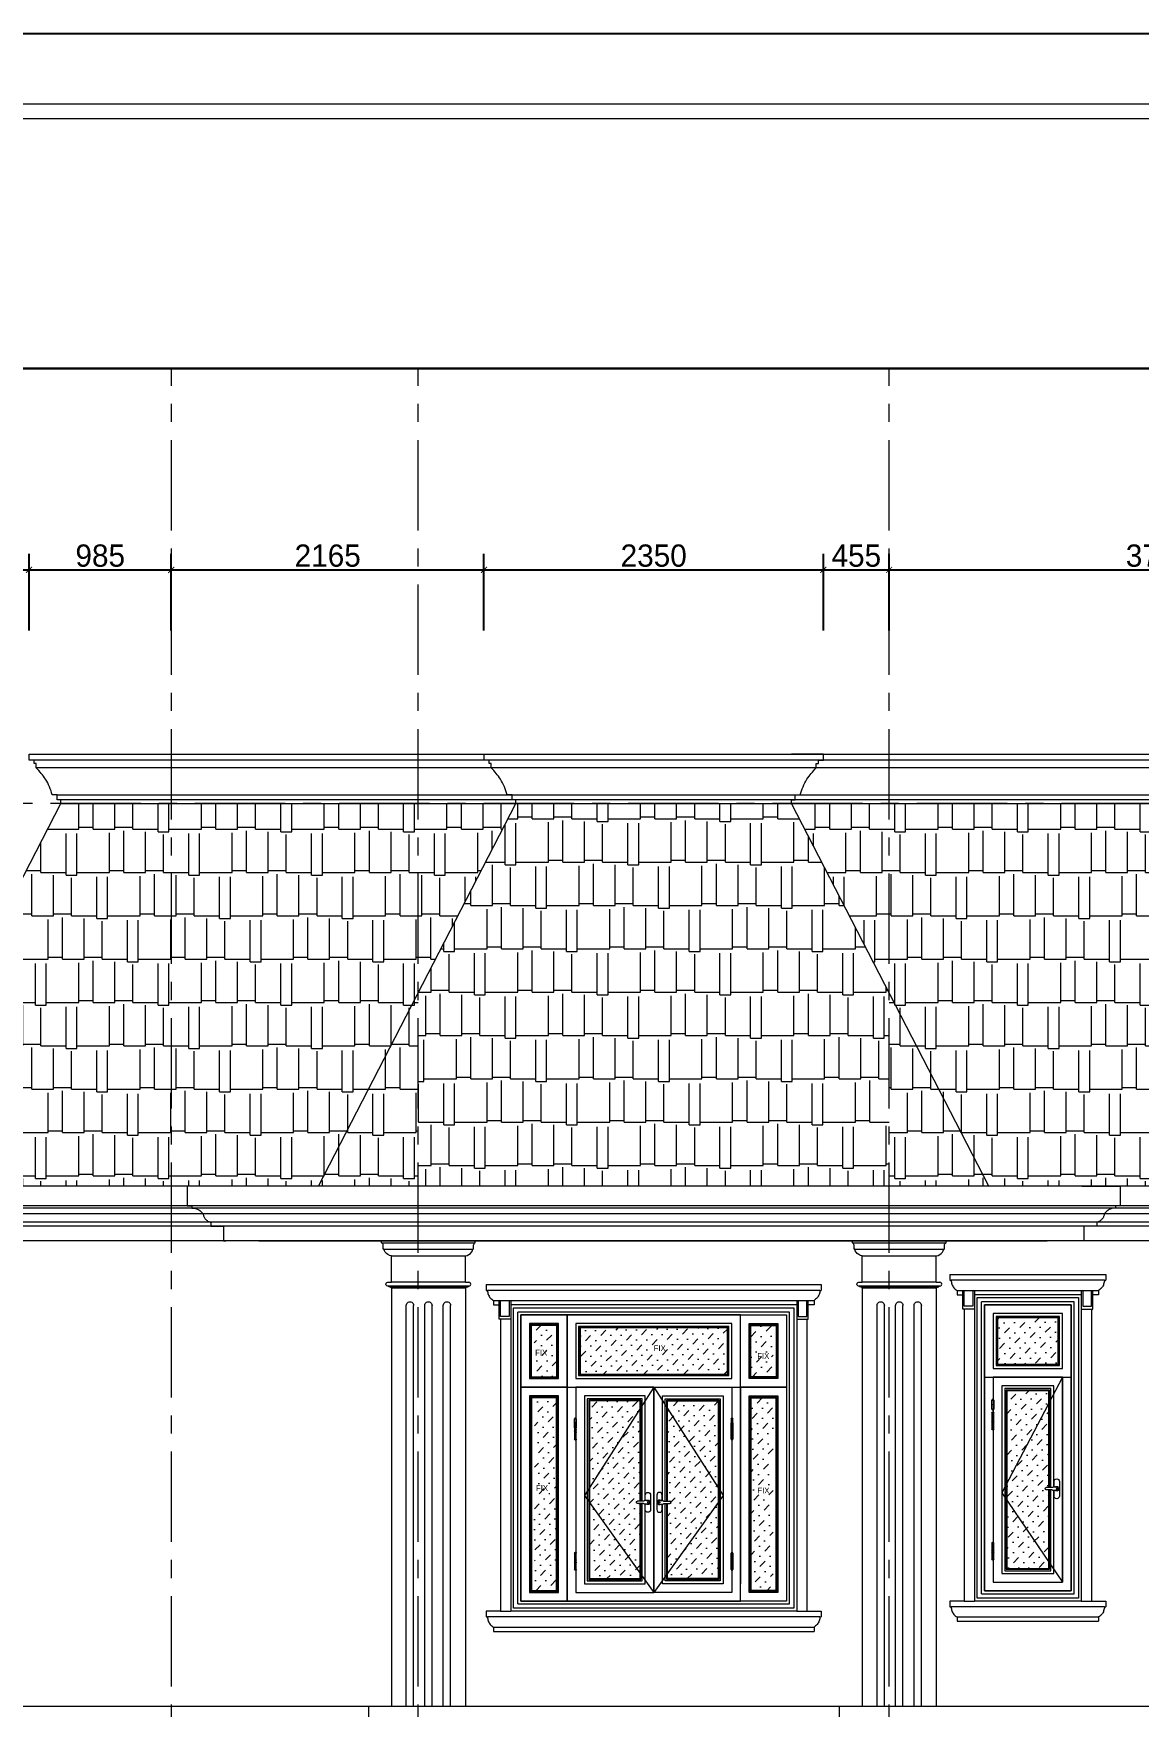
# Model space of a CAD drawing. Header units: millimetres. Extents: x 1832547 to 2001569, y -558009 to -417808.
# Drawn here: x 1917759 to 1925411, y -523644 to -512066 of the extents above; entities that cross this region are included whole.
import ezdxf

# ---------------------------------------------------------------- set-up
doc = ezdxf.new("R2010")
doc.units = ezdxf.units.MM
doc.header["$MEASUREMENT"] = 0
doc.linetypes.add('CENTER', pattern=[2, 1.25, -0.25, 0.25, -0.25])
doc.linetypes.add('HIDDEN', pattern=[9.525, 6.35, -3.175])
doc.layers.get('0').update_dxf_attribs({"linetype": 'CONTINUOUS'})
doc.layers.get('DEFPOINTS').update_dxf_attribs({"linetype": 'CONTINUOUS'})
for name, color, linetype, lineweight in [('AUDIT_I_120404221301-0', 7, 'CONTINUOUS', 15), ('CA. TUONG', 30, 'CONTINUOUS', 30), ('CA.dim 08', 8, 'CONTINUOUS', 13), ('CA.khuat 75', 75, 'HIDDEN', 9), ('CA.manh 08', 8, 'CONTINUOUS', 9), ('CA.noi that 15', 15, 'CONTINUOUS', 9), ('CA.thay 145', 145, 'CONTINUOUS', 18), ('CA.tim 67', 67, 'CENTER', 9), ('CA.vat lieu 08', 8, 'CONTINUOUS', 5), ('CA_manh 08', 8, 'CONTINUOUS', 9)]:
    doc.layers.add(name, color=color, linetype=linetype, lineweight=lineweight)
doc.styles.add('CA.JSC1', font='Vhavan.ttf', dxfattribs={"width": 0.8})
doc.styles.get("Standard").update_dxf_attribs({"font": 'roman.shx'})
doc.dimstyles.new('CA 70', dxfattribs={"dimscale": 0.7, "dimtxt": 220, "dimasz": 60, "dimexe": 160, "dimexo": 0, "dimgap": 30, "dimtad": 1, "dimdec": 0, "dimrnd": 5, "dimzin": 0, "dimdsep": 46, "dimtxsty": 'Standard', "dimblk": 'ARCHTICK', "dimcen": 0.09, "dimdle": 160, "dimclrd": 256, "dimclre": 256, "dimclrt": 255, "dimadec": 0, "dimazin": 0, "dimtfac": 1, "dimtdec": 0, "dimtix": 1, "dimtmove": 2, "dimatfit": 3, "dimldrblk": 'DOT', "dimfxl": 600, "dimfxlon": 1, "dimtolj": 1, "dimtzin": 0, "dimarcsym": 0})

# ---------------------------------------------------------------- blocks, each defined once
blk = doc.blocks.new('A$C2d76a15f')
at = {"color": 4, "linetype": 'Continuous', "lineweight": 18}
blk.add_line((27498, 19313), (1212, 19313), dxfattribs=at)
blk.add_line((27405, 19220), (1306, 19220))
at = {"layer": 'DEFPOINTS', "ltscale": 600}
blk.add_line((0, 19765), (27951, 19765), dxfattribs=at)
blk = doc.blocks.new('A$C023b7539')
at = {"layer": 'CA.thay 145'}
for p, q in [((0, 2400), (0, 2360)), ((0, 2400), (1080, 2400)), ((0, 2360), (10, 2360)), ((10, 2360), (10, 2353)), ((1070, 2360), (10, 2360)), ((10, 2353), (11, 2346)), ((11, 2346), (12, 2339)), ((12, 2339), (14, 2332)), ((14, 2332), (17, 2326)), ((17, 2326), (20, 2319)), ((20, 2319), (24, 2314)), ((1059, 2319), (1056, 2314)), ((1063, 2326), (1059, 2319)), ((1065, 2332), (1063, 2326)), ((1067, 2339), (1065, 2332)), ((1069, 2346), (1067, 2339)), ((1070, 2353), (1069, 2346)), ((1070, 2360), (1070, 2353)), ((1070, 2360), (1080, 2360)), ((1080, 2400), (1080, 2360)), ((24, 2314), (28, 2308)), ((28, 2308), (33, 2303)), ((33, 2303), (38, 2298)), ((38, 2298), (44, 2294)), ((44, 2294), (50, 2290)), ((50, 2290), (90, 2290)), ((50, 2290), (50, 2260)), ((50, 2260), (90, 2260)), ((90, 2260), (90, 2290)), ((90, 2290), (100, 2290)), ((90, 2160), (90, 2260)), ((100, 2290), (160, 2290)), ((160, 2290), (170, 2290)), ((170, 2290), (910, 2290)), ((170, 2290), (170, 2260)), ((910, 2260), (170, 2260)), ((170, 2260), (170, 2160)), ((910, 2290), (920, 2290)), ((910, 2290), (910, 2260)), ((910, 2260), (910, 2160)), ((920, 2290), (980, 2290)), ((980, 2290), (990, 2290)), ((990, 2290), (1030, 2290)), ((990, 2260), (990, 2290)), ((990, 2160), (990, 2260)), ((1030, 2260), (990, 2260)), ((1036, 2294), (1030, 2290)), ((1030, 2290), (1030, 2260)), ((1041, 2298), (1036, 2294)), ((1047, 2303), (1041, 2298)), ((1051, 2308), (1047, 2303)), ((1056, 2314), (1051, 2308)), ((100, 2160), (90, 2160)), ((100, 2160), (100, 140)), ((170, 2160), (100, 2160)), ((170, 2160), (170, 140)), ((240, 210), (240, 2190)), ((240, 2190), (840, 2190)), ((840, 2190), (840, 210)), ((910, 2160), (980, 2160)), ((910, 2160), (910, 140)), ((980, 2160), (990, 2160)), ((980, 2160), (980, 140)), ((100, 140), (0, 140)), ((0, 140), (0, 100)), ((100, 140), (170, 140)), ((910, 140), (170, 140)), ((840, 210), (240, 210)), ((910, 140), (980, 140)), ((980, 140), (1080, 140)), ((1080, 140), (1080, 100)), ((0, 100), (10, 100)), ((10, 100), (10, 93)), ((1070, 100), (10, 100)), ((10, 93), (11, 86)), ((11, 86), (12, 79)), ((12, 79), (14, 72)), ((14, 72), (17, 66)), ((17, 66), (20, 59)), ((20, 59), (24, 54)), ((24, 54), (28, 48)), ((28, 48), (33, 43)), ((33, 43), (38, 38)), ((38, 38), (44, 34)), ((44, 34), (50, 30)), ((50, 30), (50, 0)), ((50, 30), (1030, 30)), ((50, 0), (1030, 0)), ((1036, 34), (1030, 30)), ((1030, 30), (1030, 0)), ((1041, 38), (1036, 34)), ((1047, 43), (1041, 38)), ((1051, 48), (1047, 43)), ((1056, 54), (1051, 48)), ((1059, 59), (1056, 54)), ((1063, 66), (1059, 59)), ((1065, 72), (1063, 66)), ((1067, 79), (1065, 72)), ((1069, 86), (1067, 79)), ((1070, 93), (1069, 86)), ((1070, 100), (1070, 93)), ((1070, 100), (1080, 100))]:
    blk.add_line(p, q, dxfattribs=at)
at = {"layer": 'CA_manh 08'}
for p, q in [((100, 2180), (100, 2290)), ((160, 2290), (160, 2180)), ((190, 2240), (890, 2240)), ((190, 160), (190, 2240)), ((220, 190), (220, 2210)), ((860, 2210), (220, 2210)), ((860, 190), (860, 2210)), ((890, 2240), (890, 160)), ((920, 2290), (920, 2180)), ((980, 2180), (980, 2290)), ((160, 2180), (100, 2180)), ((920, 2180), (980, 2180)), ((890, 160), (190, 160)), ((220, 190), (860, 190))]:
    blk.add_line(p, q, dxfattribs=at)
blk = doc.blocks.new('A$C20F25EA7')
blk.add_wipeout([(18.8, 9.9), (25.1, 7), (60.1, 7), (65, 4.9), (67.1, 0), (65.1, -4.9), (60.1, -7), (25.1, -7), (18.8, -9.9), (0, -9.9), (-7, -7), (-9.9, 0), (-7, 7), (0, 9.9)]).dxf.layer = 'CA.vat lieu 08'
at = {"layer": 'CA.vat lieu 08', "ltscale": 0.5}
for p, q in [((0, 9.9), (18.8, 9.9)), ((18.8, 9.9), (24.6, 7.2)), ((25.5, 7), (60.1, 7)), ((0, -9.9), (18.8, -9.9)), ((19.7, -9.7), (24.6, -7.2)), ((25.5, -7), (60.1, -7))]:
    blk.add_line(p, q, dxfattribs=at)
for points in [[(-15.4, 42), (-15.4, -42)], [(15.4, 9.9), (15.4, 42)], [(15.4, -42), (15.4, -9.9)]]:
    blk.add_lwpolyline(points, dxfattribs=at)
blk.add_circle((0, 0), 2.8, dxfattribs=at)
for centre, radius, start, end in [((0, 42), 15.4, 0, 180), ((0, 0), 13.3, 48.25899, 311.74101), ((0, 0), 9.92, 90, 270), ((25.5, 8.9), 1.92, 242.80733, 270), ((60.1, 0), 6.96, 270, 90), ((0, -42), 15.4, 180, 0), ((18.8, -8), 1.92, 270, 297.19267), ((25.5, -8.9), 1.92, 90, 117.19267)]:
    blk.add_arc(centre, radius, start, end, dxfattribs=at)
blk = doc.blocks.new('BANLE')
at = {"layer": 'CA.noi that 15'}
for p, q in [((0, 69), (12, 69)), ((0, 38), (0, 69)), ((0, 38), (12, 38)), ((0, 6), (0, 36)), ((12, 36), (0, 36)), ((12, 6), (0, 6)), ((4, 38), (8, 38)), ((4, 36), (4, 38)), ((8, 36), (4, 36)), ((8, 38), (8, 36)), ((12, 69), (12, 38)), ((12, 36), (12, 6))]:
    blk.add_line(p, q, dxfattribs=at)
for centre, start, end in [((6, 69), 0, 180), ((6, 6), 180, 0)]:
    blk.add_arc(centre, 6, start, end, dxfattribs=at)
blk = doc.blocks.new('A$C4028134e')
at = {"layer": 'CA.khuat 75', "ltscale": 200}
blk.add_lwpolyline([(540, 1480), (120, 680), (540, 60)], dxfattribs=at)
at = {"layer": 'CA.noi that 15'}
for points in [[(80, 1560), (520, 1560), (520, 1900), (80, 1900)], [(140, 140), (460, 140), (460, 1400), (140, 1400)]]:
    blk.add_lwpolyline(points, close=True, dxfattribs=at)
at = {"layer": 'CA.thay 145'}
for points in [[(0, 0), (600, 0), (600, 1980), (0, 1980)], [(0, 1480), (600, 1480), (600, 1980), (0, 1980)], [(60, 1540), (540, 1540), (540, 1920), (60, 1920)], [(60, 60), (540, 60), (540, 1480), (60, 1480)], [(540, 60), (540, 1480), (60, 1480), (60, 60)], [(60, 60), (540, 60), (540, 1480), (60, 1480)], [(120, 120), (480, 120), (480, 1420), (120, 1420)]]:
    blk.add_lwpolyline(points, close=True, dxfattribs=at)
for points in [[(0, 1480), (0, 120)], [(60, 1480), (60, 60)], [(540, 1480), (540, 60)], [(540, 1480), (540, 60)], [(600, 1480), (600, 120)]]:
    blk.add_lwpolyline(points, dxfattribs=at)
at = {"layer": 'CA.vat lieu 08'}
for points in [[(85, 1565), (515, 1565), (515, 1895), (85, 1895)], [(90, 1570), (510, 1570), (510, 1890), (90, 1890)], [(150, 150), (450, 150), (450, 1390), (150, 1390)], [(155, 155), (445, 155), (445, 1385), (155, 1385)]]:
    blk.add_lwpolyline(points, close=True, dxfattribs=at)
at = {"rotation": 180}
blk.add_blockref('BANLE', (64, 1327), dxfattribs=at)
at = {"xscale": -1}
for p in [(64, 1164), (64, 1114), (64, 263), (64, 213)]:
    blk.add_blockref('BANLE', p, dxfattribs=at)
at = {"extrusion": (0, 0, -1), "xscale": 1.200000000186265, "yscale": 1.200000000186265, "zscale": -1.200000000186265}
blk.add_blockref('A$C20F25EA7', (-500, 707), dxfattribs=at)
at = {"layer": 'CA.dim 08'}
h = blk.add_hatch(dxfattribs=at)
h.set_pattern_fill('MUDST', color=256, scale=200, angle=46)
h.set_pattern_definition([(46, (-780015.38, -788244.513), (33.498847, 106.6668986), [50, -50, 0, -50, 0, -50])])
h.paths.add_polyline_path([(90, 1570), (510, 1570), (510, 1890), (90, 1890)])
h.paths.add_polyline_path([(155, 155), (445, 155), (445, 1385), (155, 1385)])
blk = doc.blocks.new('A$C24fd44e5')
at = {"layer": 'CA.thay 145'}
for p, q in [((0, 2400), (0, 2360)), ((0, 2400), (2320, 2400)), ((0, 2360), (10, 2360)), ((10, 2360), (10, 2353)), ((2310, 2360), (10, 2360)), ((10, 2353), (11, 2346)), ((11, 2346), (12, 2339)), ((12, 2339), (14, 2332)), ((14, 2332), (17, 2326)), ((17, 2326), (20, 2319)), ((20, 2319), (24, 2314)), ((2299, 2319), (2296, 2314)), ((2303, 2326), (2299, 2319)), ((2305, 2332), (2303, 2326)), ((2307, 2339), (2305, 2332)), ((2309, 2346), (2307, 2339)), ((2310, 2353), (2309, 2346)), ((2310, 2360), (2310, 2353)), ((2310, 2360), (2320, 2360)), ((2320, 2400), (2320, 2360)), ((24, 2314), (28, 2308)), ((28, 2308), (33, 2303)), ((33, 2303), (38, 2298)), ((38, 2298), (44, 2294)), ((44, 2294), (50, 2290)), ((50, 2290), (90, 2290)), ((50, 2290), (50, 2260)), ((50, 2260), (90, 2260)), ((90, 2260), (90, 2290)), ((90, 2290), (100, 2290)), ((90, 2160), (90, 2260)), ((100, 2290), (160, 2290)), ((160, 2290), (170, 2290)), ((170, 2290), (2150, 2290)), ((170, 2290), (170, 2260)), ((2150, 2260), (170, 2260)), ((170, 2260), (170, 2160)), ((2150, 2290), (2160, 2290)), ((2150, 2290), (2150, 2260)), ((2150, 2260), (2150, 2160)), ((2160, 2290), (2220, 2290)), ((2220, 2290), (2230, 2290)), ((2230, 2290), (2270, 2290)), ((2230, 2260), (2230, 2290)), ((2230, 2160), (2230, 2260)), ((2270, 2260), (2230, 2260)), ((2276, 2294), (2270, 2290)), ((2270, 2290), (2270, 2260)), ((2281, 2298), (2276, 2294)), ((2287, 2303), (2281, 2298)), ((2291, 2308), (2287, 2303)), ((2296, 2314), (2291, 2308)), ((100, 2160), (90, 2160)), ((100, 2160), (100, 140)), ((170, 2160), (100, 2160)), ((170, 2160), (170, 140)), ((240, 210), (240, 2190)), ((240, 2190), (2080, 2190)), ((2080, 2190), (2080, 210)), ((2150, 2160), (2220, 2160)), ((2150, 2160), (2150, 140)), ((2220, 2160), (2230, 2160)), ((2220, 2160), (2220, 140)), ((100, 140), (0, 140)), ((0, 140), (0, 100)), ((100, 140), (170, 140)), ((2150, 140), (170, 140)), ((2080, 210), (240, 210)), ((2150, 140), (2220, 140)), ((2220, 140), (2320, 140)), ((2320, 140), (2320, 100)), ((0, 100), (10, 100)), ((10, 100), (10, 93)), ((2310, 100), (10, 100)), ((10, 93), (11, 86)), ((11, 86), (12, 79)), ((12, 79), (14, 72)), ((14, 72), (17, 66)), ((17, 66), (20, 59)), ((20, 59), (24, 54)), ((24, 54), (28, 48)), ((28, 48), (33, 43)), ((33, 43), (38, 38)), ((38, 38), (44, 34)), ((44, 34), (50, 30)), ((50, 30), (50, 0)), ((50, 30), (2270, 30)), ((50, 0), (2270, 0)), ((2276, 34), (2270, 30)), ((2270, 30), (2270, 0)), ((2281, 38), (2276, 34)), ((2287, 43), (2281, 38)), ((2291, 48), (2287, 43)), ((2296, 54), (2291, 48)), ((2299, 59), (2296, 54)), ((2303, 66), (2299, 59)), ((2305, 72), (2303, 66)), ((2307, 79), (2305, 72)), ((2309, 86), (2307, 79)), ((2310, 93), (2309, 86)), ((2310, 100), (2310, 93)), ((2310, 100), (2320, 100))]:
    blk.add_line(p, q, dxfattribs=at)
at = {"layer": 'CA_manh 08'}
for p, q in [((100, 2180), (100, 2290)), ((160, 2290), (160, 2180)), ((190, 2240), (2130, 2240)), ((190, 160), (190, 2240)), ((220, 190), (220, 2210)), ((2100, 2210), (220, 2210)), ((2100, 190), (2100, 2210)), ((2130, 2240), (2130, 160)), ((2160, 2290), (2160, 2180)), ((2220, 2180), (2220, 2290)), ((160, 2180), (100, 2180)), ((2160, 2180), (2220, 2180)), ((2130, 160), (190, 160)), ((220, 190), (2100, 190))]:
    blk.add_line(p, q, dxfattribs=at)
blk = doc.blocks.new('A$Ce69a9997')
at = {"layer": 'CA.khuat 75', "ltscale": 200}
blk.add_lwpolyline([(920, 1480), (440, 730), (920, 60)], dxfattribs=at)
at = {"layer": 'CA.noi that 15'}
for points in [[(400, 1560), (1440, 1560), (1440, 1900), (400, 1900)], [(460, 140), (840, 140), (840, 1400), (460, 1400)], [(1380, 140), (1000, 140), (1000, 1400), (1380, 1400)]]:
    blk.add_lwpolyline(points, close=True, dxfattribs=at)
at = {"layer": 'CA.thay 145'}
for points in [[(0, 1480), (320, 1480), (320, 1980), (0, 1980)], [(320, 0), (1520, 0), (1520, 1980), (320, 1980)], [(320, 1480), (1520, 1480), (1520, 1980), (320, 1980)], [(1840, 1480), (1520, 1480), (1520, 1980), (1840, 1980)], [(60, 1540), (260, 1540), (260, 1920), (60, 1920)], [(380, 1540), (1460, 1540), (1460, 1920), (380, 1920)], [(1780, 1540), (1580, 1540), (1580, 1920), (1780, 1920)], [(320, 1480), (0, 1480), (0, 0), (320, 0)], [(260, 1420), (60, 1420), (60, 60), (260, 60)], [(380, 60), (920, 60), (920, 1480), (380, 1480)], [(920, 60), (920, 1480), (380, 1480), (380, 60)], [(380, 60), (920, 60), (920, 1480), (380, 1480)], [(440, 120), (860, 120), (860, 1420), (440, 1420)], [(1400, 120), (980, 120), (980, 1420), (1400, 1420)], [(1520, 1480), (1840, 1480), (1840, 0), (1520, 0)], [(1580, 1420), (1780, 1420), (1780, 60), (1580, 60)]]:
    blk.add_lwpolyline(points, close=True, dxfattribs=at)
for points in [[(320, 1480), (320, 120)], [(380, 1480), (380, 60)], [(920, 1480), (920, 60)], [(920, 1480), (920, 60)], [(1460, 1480), (1460, 60)], [(1520, 1480), (1520, 120)], [(1520, 1480), (1520, 120)]]:
    blk.add_lwpolyline(points, dxfattribs=at)
at = {"layer": 'CA.vat lieu 08'}
for points in [[(66, 1546), (254, 1546), (254, 1914), (66, 1914)], [(72, 1552), (248, 1552), (248, 1908), (72, 1908)], [(405, 1565), (1435, 1565), (1435, 1895), (405, 1895)], [(410, 1570), (1430, 1570), (1430, 1890), (410, 1890)], [(1774, 1546), (1586, 1546), (1586, 1914), (1774, 1914)], [(1768, 1552), (1592, 1552), (1592, 1908), (1768, 1908)], [(253, 1413), (67, 1413), (67, 67), (253, 67)], [(246, 1406), (74, 1406), (74, 74), (246, 74)], [(470, 150), (830, 150), (830, 1390), (470, 1390)], [(1370, 150), (1010, 150), (1010, 1390), (1370, 1390)], [(1587, 1413), (1773, 1413), (1773, 67), (1587, 67)], [(1594, 1406), (1766, 1406), (1766, 74), (1594, 74)], [(475, 155), (825, 155), (825, 1385), (475, 1385)], [(1365, 155), (1015, 155), (1015, 1385), (1365, 1385)]]:
    blk.add_lwpolyline(points, close=True, dxfattribs=at)
at = {"rotation": 180}
blk.add_blockref('BANLE', (384, 1267), dxfattribs=at)
at = {"xscale": -1}
for p in [(384, 1164), (384, 1114), (384, 263), (384, 213)]:
    blk.add_blockref('BANLE', p, dxfattribs=at)
at = {"xscale": -1, "rotation": 180}
blk.add_blockref('BANLE', (1456, 1267), dxfattribs=at)
for p in [(1456, 1164), (1456, 1114), (1456, 263), (1456, 213)]:
    blk.add_blockref('BANLE', p)
at = {"layer": 'AUDIT_I_120404221301-0', "style": 'CA.JSC1'}
for p in [(99, 1699), (920, 1730), (1637, 1676), (105, 762), (1638, 745)]:
    blk.add_text('FIX', height=40, dxfattribs=at).set_placement(p)
at = {"extrusion": (0, 0, -1), "xscale": 1.200000000186265, "yscale": 1.200000000186265, "zscale": -1.200000000186265}
blk.add_blockref('A$C20F25EA7', (-880, 683), dxfattribs=at)
at = {"layer": 'CA.khuat 75', "ltscale": 200}
blk.add_lwpolyline([(920, 1480), (1400, 730), (920, 60)], dxfattribs=at)
at = {"layer": 'CA.thay 145'}
for points in [[(1460, 60), (920, 60), (920, 1480), (1460, 1480)], [(920, 60), (920, 1480), (1460, 1480), (1460, 60)], [(1460, 60), (920, 60), (920, 1480), (1460, 1480)]]:
    blk.add_lwpolyline(points, close=True, dxfattribs=at)
blk.add_lwpolyline([(920, 1480), (920, 60)], dxfattribs=at)
blk.add_lwpolyline([(920, 1480), (920, 60)], dxfattribs=at)
at = {"extrusion": (0, 0, -1), "xscale": -1.200000000186265, "yscale": 1.200000000186265, "zscale": -1.200000000186265}
blk.add_blockref('A$C20F25EA7', (-960, 683), dxfattribs=at)
at = {"layer": 'CA.dim 08'}
h = blk.add_hatch(dxfattribs=at)
h.set_pattern_fill('MUDST', color=256, scale=200, angle=46)
h.set_pattern_definition([(46, (-1946262.647, 526023.096), (33.498847, 106.6668986), [50, -50, 0, -50, 0, -50])])
h.paths.add_polyline_path([(92, 1552), (248, 1552), (248, 1908), (92, 1908)])
h.paths.add_polyline_path([(1748, 1552), (1592, 1552), (1592, 1908), (1748, 1908)])
h.paths.add_polyline_path([(1594, 1406), (1746, 1406), (1746, 74), (1594, 74)])
h.paths.add_polyline_path([(246, 1406), (94, 1406), (94, 74), (246, 74)])
h = blk.add_hatch(dxfattribs=at)
h.set_pattern_fill('MUDST', color=256, scale=200, angle=46)
h.set_pattern_definition([(46, (-763677.85, -784356.58), (33.498847, 106.6668986), [50, -50, 0, -50, 0, -50])])
h.paths.add_polyline_path([(410, 1570), (1430, 1570), (1430, 1890), (410, 1890)])
h.paths.add_polyline_path([(475, 155), (825, 155), (825, 1385), (475, 1385)])
h.paths.add_polyline_path([(1365, 155), (1015, 155), (1015, 1385), (1365, 1385)])
blk = doc.blocks.new('_ArchTick')
at = {"color": 1, "linetype": 'ByBlock', "const_width": 0.15}
blk.add_lwpolyline([(-0.5, -0.5), (0.5, 0.5)], dxfattribs=at)
blk = doc.blocks.new('*D601')
at = {"layer": 'CA.dim 08', "lineweight": -2, "transparency": 16777216}
for p, q in [((1916584, -516198), (1916584, -515666)), ((1917729, -516198), (1917729, -515666)), ((1916472, -515778), (1917841, -515778))]:
    blk.add_line(p, q, dxfattribs=at)
at = {"layer": 'DEFPOINTS', "color": 0, "transparency": 16777216}
for p in [(1917729, -515778), (1916584, -516347), (1917729, -517054)]:
    blk.add_point(p, dxfattribs=at)
at = {"layer": 'CA.dim 08', "lineweight": -2, "transparency": 16777216, "xscale": 42, "yscale": 42, "zscale": 42, "rotation": 180}
blk.add_blockref('_ArchTick', (1916584, -515778), dxfattribs=at)
at = {"layer": 'CA.dim 08', "lineweight": -2, "transparency": 16777216, "xscale": 42, "yscale": 42, "zscale": 42}
blk.add_blockref('_ArchTick', (1917729, -515778), dxfattribs=at)
at = {"layer": 'CA.dim 08', "color": 255, "transparency": 16777216, "insert": (1917157, -515680), "char_height": 154, "attachment_point": 5}
blk.add_mtext('\\A1;1145', dxfattribs=at)
blk = doc.blocks.new('_DOT')
at = {"color": 1, "linetype": 'ByBlock'}
blk.add_line((-0.5, 0), (-1, 0), dxfattribs=at)
at = {"color": 1, "linetype": 'ByBlock', "const_width": 0.5}
blk.add_lwpolyline([(-0.25, 0, 1), (0.25, 0, 1)], format="xyb", close=True, dxfattribs=at)
blk = doc.blocks.new('*D602')
at = {"layer": 'CA.dim 08', "lineweight": -2, "transparency": 16777216}
for p, q in [((1917729, -516198), (1917729, -515666)), ((1918714, -516198), (1918714, -515666)), ((1917617, -515778), (1918826, -515778))]:
    blk.add_line(p, q, dxfattribs=at)
at = {"layer": 'DEFPOINTS', "color": 0, "transparency": 16777216}
for p in [(1918714, -515778), (1918714, -516287), (1917729, -517054)]:
    blk.add_point(p, dxfattribs=at)
at = {"layer": 'CA.dim 08', "lineweight": -2, "transparency": 16777216, "xscale": 42, "yscale": 42, "zscale": 42, "rotation": 180}
blk.add_blockref('_ArchTick', (1917729, -515778), dxfattribs=at)
at = {"layer": 'CA.dim 08', "lineweight": -2, "transparency": 16777216, "xscale": 42, "yscale": 42, "zscale": 42}
blk.add_blockref('_ArchTick', (1918714, -515778), dxfattribs=at)
at = {"layer": 'CA.dim 08', "color": 255, "transparency": 16777216, "insert": (1918222, -515680), "char_height": 154, "attachment_point": 5}
blk.add_mtext('\\A1;985', dxfattribs=at)
blk = doc.blocks.new('*D603')
at = {"layer": 'CA.dim 08', "lineweight": -2, "transparency": 16777216}
for p, q in [((1918714, -516198), (1918714, -515666)), ((1920879, -516198), (1920879, -515666)), ((1918602, -515778), (1920991, -515778))]:
    blk.add_line(p, q, dxfattribs=at)
at = {"layer": 'DEFPOINTS', "color": 0, "transparency": 16777216}
for p in [(1920879, -515778), (1918714, -516287), (1920879, -517054)]:
    blk.add_point(p, dxfattribs=at)
at = {"layer": 'CA.dim 08', "lineweight": -2, "transparency": 16777216, "xscale": 42, "yscale": 42, "zscale": 42, "rotation": 180}
blk.add_blockref('_ArchTick', (1918714, -515778), dxfattribs=at)
at = {"layer": 'CA.dim 08', "lineweight": -2, "transparency": 16777216, "xscale": 42, "yscale": 42, "zscale": 42}
blk.add_blockref('_ArchTick', (1920879, -515778), dxfattribs=at)
at = {"layer": 'CA.dim 08', "color": 255, "transparency": 16777216, "insert": (1919797, -515680), "char_height": 154, "attachment_point": 5}
blk.add_mtext('\\A1;2165', dxfattribs=at)
blk = doc.blocks.new('*D604')
at = {"layer": 'CA.dim 08', "lineweight": -2, "transparency": 16777216}
for p, q in [((1920879, -516198), (1920879, -515666)), ((1923229, -516198), (1923229, -515666)), ((1920767, -515778), (1923341, -515778))]:
    blk.add_line(p, q, dxfattribs=at)
at = {"layer": 'DEFPOINTS', "color": 0, "transparency": 16777216}
for p in [(1923229, -515778), (1920879, -517054), (1923229, -517054)]:
    blk.add_point(p, dxfattribs=at)
at = {"layer": 'CA.dim 08', "lineweight": -2, "transparency": 16777216, "xscale": 42, "yscale": 42, "zscale": 42, "rotation": 180}
blk.add_blockref('_ArchTick', (1920879, -515778), dxfattribs=at)
at = {"layer": 'CA.dim 08', "lineweight": -2, "transparency": 16777216, "xscale": 42, "yscale": 42, "zscale": 42}
blk.add_blockref('_ArchTick', (1923229, -515778), dxfattribs=at)
at = {"layer": 'CA.dim 08', "color": 255, "transparency": 16777216, "insert": (1922054, -515680), "char_height": 154, "attachment_point": 5}
blk.add_mtext('\\A1;2350', dxfattribs=at)
blk = doc.blocks.new('*D605')
at = {"layer": 'CA.dim 08', "lineweight": -2, "transparency": 16777216}
for p, q in [((1923229, -516198), (1923229, -515666)), ((1923684, -516198), (1923684, -515666)), ((1923117, -515778), (1923796, -515778))]:
    blk.add_line(p, q, dxfattribs=at)
at = {"layer": 'DEFPOINTS', "color": 0, "transparency": 16777216}
for p in [(1923684, -515778), (1923684, -516842), (1923229, -517054)]:
    blk.add_point(p, dxfattribs=at)
at = {"layer": 'CA.dim 08', "lineweight": -2, "transparency": 16777216, "xscale": 42, "yscale": 42, "zscale": 42, "rotation": 180}
blk.add_blockref('_ArchTick', (1923229, -515778), dxfattribs=at)
at = {"layer": 'CA.dim 08', "lineweight": -2, "transparency": 16777216, "xscale": 42, "yscale": 42, "zscale": 42}
blk.add_blockref('_ArchTick', (1923684, -515778), dxfattribs=at)
at = {"layer": 'CA.dim 08', "color": 255, "transparency": 16777216, "insert": (1923457, -515680), "char_height": 154, "attachment_point": 5}
blk.add_mtext('\\A1;455', dxfattribs=at)
blk = doc.blocks.new('*D606')
at = {"layer": 'CA.dim 08', "lineweight": -2, "transparency": 16777216}
for p, q in [((1923684, -516198), (1923684, -515666)), ((1927419, -516198), (1927419, -515666)), ((1923572, -515778), (1927531, -515778))]:
    blk.add_line(p, q, dxfattribs=at)
at = {"layer": 'DEFPOINTS', "color": 0, "transparency": 16777216}
for p in [(1927419, -515778), (1923684, -516842), (1927419, -517054)]:
    blk.add_point(p, dxfattribs=at)
at = {"layer": 'CA.dim 08', "lineweight": -2, "transparency": 16777216, "xscale": 42, "yscale": 42, "zscale": 42, "rotation": 180}
blk.add_blockref('_ArchTick', (1923684, -515778), dxfattribs=at)
at = {"layer": 'CA.dim 08', "lineweight": -2, "transparency": 16777216, "xscale": 42, "yscale": 42, "zscale": 42}
blk.add_blockref('_ArchTick', (1927419, -515778), dxfattribs=at)
at = {"layer": 'CA.dim 08', "color": 255, "transparency": 16777216, "insert": (1925552, -515680), "char_height": 154, "attachment_point": 5}
blk.add_mtext('\\A1;3735', dxfattribs=at)

msp = doc.modelspace()

# ---------------------------------------------------------------- hatches: boundary and pattern name
at = {"layer": 'CA.vat lieu 08'}
h = msp.add_hatch(dxfattribs=at)
h.set_pattern_fill('AR-RSHKE', color=256, scale=25)
h.set_pattern_definition([(0, (-3677.44, -1571.64), (637.5, 300), [150, -125, 175, -75, 225, -100]), (0, (-3527.44, -1559.14), (637.5, 300), [125, -475, 100, -150]), (0, (-3227.44, -1590.4), (637.5, 300), [75, -775]), (90, (-3677.44, -1571.64), (-212.5, 300), [287.5, -912.5]), (90, (-3527.44, -1571.64), (-212.5, 300), [281.25, -918.75]), (90, (-3402.44, -1571.64), (-212.5, 300), [262.5, -937.5]), (90, (-3227.44, -1590.4), (-212.5, 300), [287.5, -912.5]), (90, (-3152.44, -1590.4), (-212.5, 300), [287.5, -912.5]), (90, (-2927.44, -1571.64), (-212.5, 300), [275, -925])])
h.paths.add_polyline_path([(1917949.3, -517393.6), (1920424.3, -517393.6), (1920424.3, -518704), (1919734.3, -520043.6), (1916584.3, -520043.6)])
h.paths.add_polyline_path([(1920424.3, -517393.6), (1921099.3, -517393.6), (1920424.3, -518704)], flags=17)
h.paths.add_polyline_path([(1920424.3, -518704), (1920424.3, -520043.6), (1919734.3, -520043.6)], flags=17)
h.paths.add_polyline_path([(1923684.3, -518704), (1924374.4, -520043.6), (1923684.3, -520043.6)])
h.paths.add_polyline_path([(1923009.4, -517393.6), (1923684.3, -517393.6), (1923684.3, -518704)], flags=17)
h.paths.add_polyline_path([(1923684.3, -517393.6), (1927199.4, -517393.6), (1928564.3, -520043.6), (1925284.3, -520043.6), (1925284.3, -520043.6), (1925017.5, -520043.6), (1924374.3, -520043.6), (1923684.3, -518704)])
h.paths.add_polyline_path([(1927199.4, -517393.6), (1928564.4, -517393.6), (1928564.4, -520043.6), (1928564.3, -520043.6)])
h.paths.add_polyline_path([(1928564.4, -517393.6), (1928809.3, -517393.6), (1930174.3, -520043.6), (1929474.4, -520043.6), (1929474.4, -520043.6), (1929207.5, -520043.6), (1928564.4, -520043.6)])
h = msp.add_hatch(dxfattribs=at)
h.set_pattern_fill('AR-RSHKE', color=256, scale=25)
h.paths.add_polyline_path([(1923009.4, -517393.6), (1921099.3, -517393.6), (1920424.3, -518704), (1920424.3, -520043.6), (1923684.3, -520043.6), (1923684.3, -518704)])

# ---------------------------------------------------------------- linework, layer by layer
at = {"layer": 'CA. TUONG'}
msp.add_lwpolyline([(1933401.1, -514383.7), (1908111.8, -514383.7)], dxfattribs=at)
at = {"layer": 'CA.manh 08'}
for p, q in [((1920341.3, -520867.3), (1920342.2, -520860.8)), ((1920341.3, -523643.6), (1920341.3, -520867.3)), ((1920342.2, -520860.8), (1920344.7, -520854.8)), ((1920344.7, -520854.8), (1920348.6, -520849.6)), ((1920348.6, -520849.6), (1920353.8, -520845.6)), ((1920353.8, -520845.6), (1920359.9, -520843.1)), ((1920359.9, -520843.1), (1920366.3, -520842.3)), ((1920366.3, -520842.3), (1920372.8, -520843.1)), ((1920372.8, -520843.1), (1920378.8, -520845.6)), ((1920378.8, -520845.6), (1920384, -520849.6)), ((1920384, -520849.6), (1920388, -520854.8)), ((1920388, -520854.8), (1920390.5, -520860.8)), ((1920390.5, -520860.8), (1920391.3, -520867.3)), ((1920391.3, -523643.6), (1920391.3, -520867.3)), ((1920469.2, -520867.3), (1920470.1, -520860.8)), ((1920469.2, -523643.6), (1920469.2, -520867.3)), ((1920470.1, -520860.8), (1920472.6, -520854.8)), ((1920472.6, -520854.8), (1920476.6, -520849.6)), ((1920476.6, -520849.6), (1920481.7, -520845.6)), ((1920481.7, -520845.6), (1920487.8, -520843.1)), ((1920487.8, -520843.1), (1920494.2, -520842.3)), ((1920494.2, -520842.3), (1920500.7, -520843.1)), ((1920500.7, -520843.1), (1920506.7, -520845.6)), ((1920506.7, -520845.6), (1920511.9, -520849.6)), ((1920511.9, -520849.6), (1920515.9, -520854.8)), ((1920515.9, -520854.8), (1920518.4, -520860.8)), ((1920518.4, -520860.8), (1920519.2, -520867.3)), ((1920519.2, -523643.6), (1920519.2, -520867.3)), ((1920597.2, -520867.3), (1920598, -520860.8)), ((1920597.2, -523643.6), (1920597.2, -520867.3)), ((1920598, -520860.8), (1920600.5, -520854.8)), ((1920600.5, -520854.8), (1920604.5, -520849.6)), ((1920604.5, -520849.6), (1920609.7, -520845.6)), ((1920609.7, -520845.6), (1920615.7, -520843.1)), ((1920615.7, -520843.1), (1920622.2, -520842.3)), ((1920622.2, -520842.3), (1920628.6, -520843.1)), ((1920628.6, -520843.1), (1920634.7, -520845.6)), ((1920634.7, -520845.6), (1920639.8, -520849.6)), ((1920639.8, -520849.6), (1920643.8, -520854.8)), ((1920643.8, -520854.8), (1920646.3, -520860.8)), ((1920646.3, -520860.8), (1920647.2, -520867.3)), ((1920647.2, -523643.6), (1920647.2, -520867.3)), ((1923601.3, -520867.3), (1923602.2, -520860.8)), ((1923601.3, -523643.6), (1923601.3, -520867.3)), ((1923602.2, -520860.8), (1923604.7, -520854.8)), ((1923604.7, -520854.8), (1923608.6, -520849.6)), ((1923608.6, -520849.6), (1923613.8, -520845.6)), ((1923613.8, -520845.6), (1923619.9, -520843.1)), ((1923619.9, -520843.1), (1923626.3, -520842.3)), ((1923626.3, -520842.3), (1923632.8, -520843.1)), ((1923632.8, -520843.1), (1923638.8, -520845.6)), ((1923638.8, -520845.6), (1923644, -520849.6)), ((1923644, -520849.6), (1923648, -520854.8)), ((1923648, -520854.8), (1923650.5, -520860.8)), ((1923650.5, -520860.8), (1923651.3, -520867.3)), ((1923651.3, -523643.6), (1923651.3, -520867.3)), ((1923729.2, -520867.3), (1923730.1, -520860.8)), ((1923729.2, -523643.6), (1923729.2, -520867.3)), ((1923730.1, -520860.8), (1923732.6, -520854.8)), ((1923732.6, -520854.8), (1923736.6, -520849.6)), ((1923736.6, -520849.6), (1923741.7, -520845.6)), ((1923741.7, -520845.6), (1923747.8, -520843.1)), ((1923747.8, -520843.1), (1923754.2, -520842.3)), ((1923754.2, -520842.3), (1923760.7, -520843.1)), ((1923760.7, -520843.1), (1923766.7, -520845.6)), ((1923766.7, -520845.6), (1923771.9, -520849.6)), ((1923771.9, -520849.6), (1923775.9, -520854.8)), ((1923775.9, -520854.8), (1923778.4, -520860.8)), ((1923778.4, -520860.8), (1923779.2, -520867.3)), ((1923779.2, -523643.6), (1923779.2, -520867.3)), ((1923857.2, -520867.3), (1923858, -520860.8)), ((1923857.2, -523643.6), (1923857.2, -520867.3)), ((1923858, -520860.8), (1923860.5, -520854.8)), ((1923860.5, -520854.8), (1923864.5, -520849.6)), ((1923864.5, -520849.6), (1923869.7, -520845.6)), ((1923869.7, -520845.6), (1923875.7, -520843.1)), ((1923875.7, -520843.1), (1923882.2, -520842.3)), ((1923882.2, -520842.3), (1923888.6, -520843.1)), ((1923888.6, -520843.1), (1923894.7, -520845.6)), ((1923894.7, -520845.6), (1923899.8, -520849.6)), ((1923899.8, -520849.6), (1923903.8, -520854.8)), ((1923903.8, -520854.8), (1923906.3, -520860.8)), ((1923906.3, -520860.8), (1923907.2, -520867.3)), ((1923907.2, -523643.6), (1923907.2, -520867.3))]:
    msp.add_line(p, q, dxfattribs=at)
for points in [[(1928994.2, -517093.6), (1917764.5, -517093.6)], [(1928979.2, -517148.6), (1917779.5, -517148.6)], [(1917924.3, -517333.6), (1928834.3, -517333.6)], [(1928809.3, -517368.6), (1917949.3, -517368.6)], [(1931052, -520194.4), (1915706.7, -520194.4)], [(1930974.3, -520234.7), (1915784.4, -520234.6)], [(1930921.8, -520292.5), (1915836.9, -520292.5)]]:
    msp.add_lwpolyline(points, dxfattribs=at)
at = {"layer": 'CA.thay 145'}
for p, q in [((1917729.5, -517053.6), (1917949.3, -517053.6)), ((1920879.4, -517053.6), (1921099.3, -517053.6)), ((1923229.2, -517053.6), (1923009.3, -517053.6)), ((1919320.6, -520420.8), (1924777.9, -520420.8)), ((1920170.4, -520420.4), (1920168.1, -520420.4)), ((1920170.4, -520434.6), (1920170.4, -520420.4)), ((1920170.4, -520420.4), (1920818.1, -520420.4)), ((1920818.1, -520434.6), (1920818.1, -520420.4)), ((1923430.4, -520420.4), (1923428.1, -520420.4)), ((1923430.4, -520434.6), (1923430.4, -520420.4)), ((1923430.4, -520420.4), (1924078.1, -520420.4)), ((1924078.1, -520434.6), (1924078.1, -520420.4)), ((1920174.9, -520437.8), (1920170.4, -520434.6)), ((1920178.4, -520441.7), (1920174.9, -520437.8)), ((1920180.5, -520446.1), (1920178.4, -520441.7)), ((1920181.2, -520450.8), (1920180.5, -520446.1)), ((1920181.2, -520479.1), (1920181.2, -520450.8)), ((1920186.7, -520479.1), (1920181.2, -520479.1)), ((1920189.7, -520489.5), (1920186.7, -520479.1)), ((1920195.4, -520499.2), (1920189.7, -520489.5)), ((1920203.4, -520508), (1920195.4, -520499.2)), ((1920213.5, -520515.5), (1920203.4, -520508)), ((1920222.1, -520519.9), (1920213.5, -520515.5)), ((1920225.3, -520521.5), (1920222.1, -520519.9)), ((1920238.4, -520525.7), (1920225.3, -520521.5)), ((1920238.4, -520706.8), (1920238.4, -520525.7)), ((1920238.4, -520525.7), (1920750.1, -520525.7)), ((1920750.1, -520525.7), (1920763.2, -520521.5)), ((1920750.1, -520706.8), (1920750.1, -520525.7)), ((1920763.2, -520521.5), (1920775, -520515.5)), ((1920775, -520515.5), (1920785.1, -520508)), ((1920785.1, -520508), (1920793.1, -520499.2)), ((1920793.1, -520499.2), (1920798.8, -520489.5)), ((1920798.8, -520489.5), (1920801.8, -520479.1)), ((1920807.3, -520479.1), (1920801.8, -520479.1)), ((1920807.3, -520450.8), (1920808, -520446.1)), ((1920807.3, -520479.1), (1920807.3, -520450.8)), ((1920808, -520446.1), (1920810.1, -520441.7)), ((1920810.1, -520441.7), (1920813.6, -520437.8)), ((1920813.6, -520437.8), (1920818.1, -520434.6)), ((1923434.9, -520437.8), (1923430.4, -520434.6)), ((1923438.4, -520441.7), (1923434.9, -520437.8)), ((1923440.5, -520446.1), (1923438.4, -520441.7)), ((1923441.2, -520450.8), (1923440.5, -520446.1)), ((1923441.2, -520479.1), (1923441.2, -520450.8)), ((1923446.7, -520479.1), (1923441.2, -520479.1)), ((1923449.7, -520489.5), (1923446.7, -520479.1)), ((1923455.4, -520499.2), (1923449.7, -520489.5)), ((1923463.4, -520508), (1923455.4, -520499.2)), ((1923473.5, -520515.5), (1923463.4, -520508)), ((1923482.1, -520519.9), (1923473.5, -520515.5)), ((1923485.3, -520521.5), (1923482.1, -520519.9)), ((1923498.4, -520525.7), (1923485.3, -520521.5)), ((1923498.4, -520706.8), (1923498.4, -520525.7)), ((1923498.4, -520525.7), (1924010.1, -520525.7)), ((1924010.1, -520525.7), (1924023.2, -520521.5)), ((1924010.1, -520706.8), (1924010.1, -520525.7)), ((1924023.2, -520521.5), (1924035, -520515.5)), ((1924035, -520515.5), (1924045.1, -520508)), ((1924045.1, -520508), (1924053.1, -520499.2)), ((1924053.1, -520499.2), (1924058.8, -520489.5)), ((1924058.8, -520489.5), (1924061.8, -520479.1)), ((1924067.3, -520479.1), (1924061.8, -520479.1)), ((1924067.3, -520450.8), (1924068, -520446.1)), ((1924067.3, -520479.1), (1924067.3, -520450.8)), ((1924068, -520446.1), (1924070.1, -520441.7)), ((1924070.1, -520441.7), (1924073.6, -520437.8)), ((1924073.6, -520437.8), (1924078.1, -520434.6)), ((1920200.4, -520720.8), (1920202.3, -520713.8)), ((1920202.3, -520727.7), (1920200.4, -520720.8)), ((1920202.3, -520713.8), (1920207.2, -520708.7)), ((1920207.2, -520732.9), (1920202.3, -520727.7)), ((1920207.2, -520708.7), (1920214, -520706.8)), ((1920214, -520734.7), (1920207.2, -520732.9)), ((1920214, -520706.8), (1920222.1, -520706.8)), ((1920219.5, -520734.7), (1920214, -520734.7)), ((1920219.5, -520738.8), (1920219.5, -520734.7)), ((1920222.1, -520739.4), (1920219.5, -520738.8)), ((1920222.1, -520706.8), (1920238.4, -520706.8)), ((1920224.8, -520740), (1920222.1, -520739.4)), ((1920229.8, -520742), (1920224.8, -520740)), ((1920234.3, -520744.9), (1920229.8, -520742)), ((1920238.4, -520748.6), (1920234.3, -520744.9)), ((1920750.1, -520706.8), (1920238.4, -520706.8)), ((1920238.4, -520740), (1920238.4, -520742)), ((1920238.4, -520748.6), (1920238.4, -523643.6)), ((1920750.1, -520748.6), (1920238.4, -520748.6)), ((1920750.1, -520706.8), (1920774.4, -520706.8)), ((1920750.1, -520740), (1920750.1, -520742)), ((1920750.1, -520748.6), (1920754.1, -520744.9)), ((1920750.1, -520748.6), (1920750.1, -523643.6)), ((1920754.1, -520744.9), (1920758.7, -520742)), ((1920758.7, -520742), (1920763.7, -520740)), ((1920763.7, -520740), (1920769, -520738.8)), ((1920769, -520738.8), (1920769, -520734.7)), ((1920774.4, -520734.7), (1920769, -520734.7)), ((1920781.3, -520708.7), (1920774.4, -520706.8)), ((1920774.4, -520734.7), (1920781.3, -520732.9)), ((1920786.2, -520713.8), (1920781.3, -520708.7)), ((1920781.3, -520732.9), (1920786.2, -520727.7)), ((1920788.1, -520720.8), (1920786.2, -520713.8)), ((1920786.2, -520727.7), (1920788.1, -520720.8)), ((1923460.4, -520720.8), (1923462.3, -520713.8)), ((1923462.3, -520727.7), (1923460.4, -520720.8)), ((1923462.3, -520713.8), (1923467.2, -520708.7)), ((1923467.2, -520732.9), (1923462.3, -520727.7)), ((1923467.2, -520708.7), (1923474, -520706.8)), ((1923474, -520734.7), (1923467.2, -520732.9)), ((1923474, -520706.8), (1923482.1, -520706.8)), ((1923479.5, -520734.7), (1923474, -520734.7)), ((1923479.5, -520738.8), (1923479.5, -520734.7)), ((1923482.1, -520739.4), (1923479.5, -520738.8)), ((1923482.1, -520706.8), (1923498.4, -520706.8)), ((1923484.8, -520740), (1923482.1, -520739.4)), ((1923489.8, -520742), (1923484.8, -520740)), ((1923494.3, -520744.9), (1923489.8, -520742)), ((1923498.4, -520748.6), (1923494.3, -520744.9)), ((1924010.1, -520706.8), (1923498.4, -520706.8)), ((1923498.4, -520740), (1923498.4, -520742)), ((1923498.4, -520748.6), (1923498.4, -523643.6)), ((1924010.1, -520748.6), (1923498.4, -520748.6)), ((1924010.1, -520706.8), (1924034.5, -520706.8)), ((1924010.1, -520740), (1924010.1, -520742)), ((1924010.1, -520748.6), (1924014.1, -520744.9)), ((1924010.1, -520748.6), (1924010.1, -523643.6)), ((1924014.1, -520744.9), (1924018.7, -520742)), ((1924018.7, -520742), (1924023.7, -520740)), ((1924023.7, -520740), (1924029, -520738.8)), ((1924029, -520738.8), (1924029, -520734.7)), ((1924034.5, -520734.7), (1924029, -520734.7)), ((1924041.3, -520708.7), (1924034.5, -520706.8)), ((1924034.5, -520734.7), (1924041.3, -520732.9)), ((1924046.2, -520713.8), (1924041.3, -520708.7)), ((1924041.3, -520732.9), (1924046.2, -520727.7)), ((1924048.1, -520720.8), (1924046.2, -520713.8)), ((1924046.2, -520727.7), (1924048.1, -520720.8))]:
    msp.add_line(p, q, dxfattribs=at)
for points in [[(1917949.3, -517393.6), (1917949.3, -517368.6), (1917924.3, -517368.6), (1917924.3, -517333.6), (1917889.3, -517333.6, 0.0785534), (1917843.8, -517226.9, 0.046867), (1917779.5, -517148.6), (1917779.5, -517118.6), (1917764.5, -517118.6), (1917764.5, -517093.6), (1917729.5, -517093.6), (1917729.5, -517053.6)], [(1921099.3, -517393.6), (1921099.3, -517368.6), (1921074.3, -517368.6), (1921074.3, -517333.6), (1921039.3, -517333.6, 0.0785534), (1920993.8, -517226.9, 0.046867), (1920929.5, -517148.6), (1920929.5, -517118.6), (1920914.5, -517118.6), (1920914.5, -517093.6), (1920879.4, -517093.6), (1920879.4, -517053.6)], [(1923009.3, -517393.6), (1923009.3, -517368.6), (1923034.3, -517368.6), (1923034.3, -517333.6), (1923069.3, -517333.6, -0.0785534), (1923114.9, -517226.9, -0.046867), (1923179.2, -517148.6), (1923179.2, -517118.6), (1923194.2, -517118.6), (1923194.2, -517093.6), (1923229.2, -517093.6), (1923229.2, -517053.6)]]:
    msp.add_lwpolyline(points, format="xyb", dxfattribs=at)
for points in [[(1917949.3, -517053.6), (1927199.4, -517053.6)], [(1916584.3, -520043.6), (1917949.3, -517393.6)], [(1917949.3, -517393.6), (1928809.3, -517393.6)], [(1919734.3, -520043.6), (1921099.3, -517393.6)], [(1924374.3, -520043.6), (1923009.3, -517393.6)], [(1931084.3, -520043.6), (1915674.3, -520043.6)], [(1919091.2, -520043.6), (1919091.2, -520043.6), (1918824.3, -520043.6), (1918824.3, -520177.7), (1918856.7, -520177.7), (1918856.7, -520194.4), (1918875.2, -520194.4), (1918881.6, -520196.1), (1918887.9, -520198.3), (1918894, -520200.9), (1918900, -520203.9), (1918905.7, -520207.2), (1918911.2, -520211), (1918916.5, -520215.1), (1918921.4, -520219.5), (1918926.1, -520224.3), (1918930.4, -520229.3), (1918934.4, -520234.7), (1918935.1, -520239.2), (1918936.1, -520243.7), (1918937.5, -520248.2), (1918939.1, -520252.5), (1918941, -520256.7), (1918943.2, -520260.8), (1918945.7, -520264.7), (1918948.4, -520268.4), (1918951.4, -520271.9), (1918954.7, -520275.2), (1918958.1, -520278.3), (1918961.8, -520281.2), (1918965.6, -520283.8), (1918969.6, -520286.1), (1918973.7, -520288.1), (1918978, -520289.9), (1918982.4, -520291.3), (1918986.9, -520292.5), (1918986.9, -520318.7), (1919010.1, -520318.8), (1919076.2, -520318.8), (1919076.2, -520420.8), (1919091.2, -520420.8), (1919091.2, -520420.8)], [(1925017.5, -520043.6), (1925017.5, -520043.6), (1925284.3, -520043.6), (1925284.3, -520177.7), (1925252, -520177.7), (1925252, -520194.4), (1925233.5, -520194.4), (1925227.1, -520196.1), (1925220.8, -520198.3), (1925214.7, -520200.9), (1925208.7, -520203.9), (1925203, -520207.2), (1925197.5, -520211), (1925192.2, -520215.1), (1925187.3, -520219.5), (1925182.6, -520224.3), (1925178.3, -520229.3), (1925174.3, -520234.6), (1925173.6, -520239.2), (1925172.6, -520243.7), (1925171.2, -520248.1), (1925169.6, -520252.5), (1925167.7, -520256.7), (1925165.5, -520260.8), (1925163, -520264.7), (1925160.3, -520268.4), (1925157.3, -520271.9), (1925154, -520275.2), (1925150.6, -520278.3), (1925146.9, -520281.2), (1925143.1, -520283.8), (1925139.1, -520286.1), (1925135, -520288.1), (1925130.7, -520289.9), (1925126.3, -520291.3), (1925121.8, -520292.5), (1925121.8, -520318.7), (1925098.6, -520318.8), (1925032.5, -520318.8), (1925032.5, -520420.8), (1925017.5, -520420.8), (1925017.5, -520420.8)], [(1931084.3, -520177.7), (1915674.3, -520177.7)], [(1930832.5, -520318.8), (1915926.2, -520318.8)], [(1930817.5, -520420.8), (1915926.2, -520420.8)], [(1919388.6, -523643.6), (1912814.3, -523643.6)], [(1924198.4, -523643.6), (1919388.6, -523643.6)], [(1920238.4, -523643.6), (1920078.4, -523643.6), (1920078.4, -523718.6), (1920093.4, -523718.6), (1920093.3, -523722.6), (1920093.8, -523726.6), (1920094.9, -523730.5), (1920096.5, -523734.2), (1920098.7, -523737.6), (1920101.3, -523740.6), (1920104.4, -523743.3), (1920107.8, -523745.4), (1920111.5, -523747.1), (1920115.4, -523748.2), (1920119.4, -523748.7), (1920123.4, -523748.7), (1920123.4, -523763.6), (1920163.4, -523763.6), (1920163.4, -523943.6), (1920113.4, -523943.6), (1920113.4, -523993.6), (1920238.4, -523993.6)], [(1923498.4, -523643.6), (1923338.4, -523643.6), (1923338.4, -523718.6), (1923353.4, -523718.6), (1923353.3, -523722.6), (1923353.8, -523726.6), (1923354.9, -523730.5), (1923356.5, -523734.2), (1923358.7, -523737.6), (1923361.3, -523740.6), (1923364.4, -523743.3), (1923367.8, -523745.4), (1923371.5, -523747.1), (1923375.4, -523748.2), (1923379.4, -523748.7), (1923383.4, -523748.7), (1923383.4, -523763.6), (1923423.4, -523763.6), (1923423.4, -523943.6), (1923373.4, -523943.6), (1923373.4, -523993.6), (1923498.4, -523993.6)], [(1930284.3, -523643.6), (1924198.4, -523643.6)]]:
    msp.add_lwpolyline(points, dxfattribs=at)
at = {"layer": 'CA.tim 67', "ltscale": 500}
for p, q in [((1918714.3, -531504.3), (1918714.3, -514383.7)), ((1920424.3, -531504.3), (1920424.3, -514383.7)), ((1923684.3, -531504.3), (1923684.3, -514383.7))]:
    msp.add_line(p, q, dxfattribs=at)
for points in [[(1933501.9, -517393.6), (1908039.8, -517393.6)], [(1933501.9, -520043.6), (1908039.8, -520043.6)], [(1919388.6, -523643.6), (1908039.8, -523643.6)], [(1924198.4, -523643.6), (1919388.6, -523643.6)], [(1933501.9, -523643.6), (1924198.4, -523643.6)]]:
    msp.add_lwpolyline(points, dxfattribs=at)
at = {"layer": 'CA_manh 08'}
for p, q in [((1920170.4, -520434.6), (1920818.1, -520434.6)), ((1920186.7, -520479.1), (1920801.8, -520479.1)), ((1923430.4, -520434.6), (1924078.1, -520434.6)), ((1923446.7, -520479.1), (1924061.8, -520479.1)), ((1920769, -520734.7), (1920219.5, -520734.7)), ((1920769, -520738.8), (1920219.5, -520738.8)), ((1924029, -520734.7), (1923479.5, -520734.7)), ((1924029, -520738.8), (1923479.5, -520738.8))]:
    msp.add_line(p, q, dxfattribs=at)

# ---------------------------------------------------------------- block references
at = {"layer": 'CA.manh 08'}
for name, p in [('A$C023b7539', (1924104.4, -523053.6)), ('A$C24fd44e5', (1920894.3, -523123.6))]:
    msp.add_blockref(name, p, dxfattribs=at)
at = {"layer": 'CA.thay 145', "xscale": 1.082069156961423, "yscale": 1.082069156961423, "zscale": 1.082069156961423}
msp.add_blockref('A$C2d76a15f', (1906627.1, -533453.1), dxfattribs=at)

# ---------------------------------------------------------------- dimensions: what is measured, and where the dimension line sits
at = {"layer": 'CA.dim 08'}
for base, p1, p2, picture, middle in [((1917729.5, -515778), (1916584.3, -516346.8), (1917729.5, -517053.6), '*D601', (1917156.9, -515680)), ((1918714.3, -515778), (1917729.5, -517053.6), (1918714.3, -516286.7), '*D602', (1918221.9, -515680)), ((1920879.4, -515778), (1918714.3, -516286.7), (1920879.4, -517053.6), '*D603', (1919796.9, -515680)), ((1923229.2, -515778), (1920879.4, -517053.6), (1923229.2, -517053.6), '*D604', (1922054.3, -515680)), ((1923684.3, -515778), (1923229.2, -517053.6), (1923684.3, -516841.8), '*D605', (1923456.8, -515680)), ((1927419.2, -515778), (1923684.3, -516841.8), (1927419.2, -517053.6), '*D606', (1925551.8, -515680))]:
    dim = msp.add_linear_dim(base=base, p1=p1, p2=p2, dimstyle='CA 70', dxfattribs=at)
    dim.commit()
    dim.dimension.update_dxf_attribs({"geometry": picture, "text_midpoint": middle})

# ---------------------------------------------------------------- next in the draw order: block references
at = {"layer": 'CA.manh 08'}
for name, p in [('A$C4028134e', (1924344.4, -522843.6)), ('A$Ce69a9997', (1921134.3, -522913.6))]:
    msp.add_blockref(name, p, dxfattribs=at)

doc.saveas('drawing.dxf')
